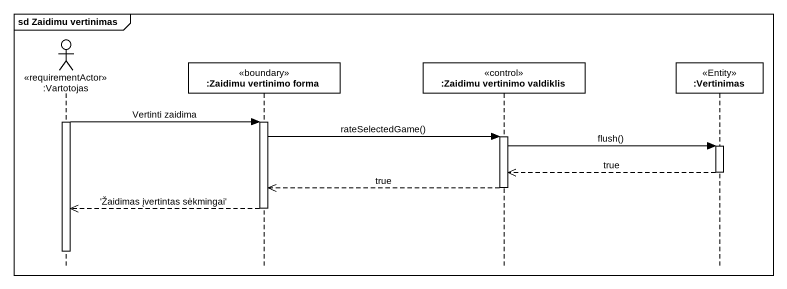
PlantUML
@startuml
mainframe sd Zaidimu vertinimas
hide footbox
actor ":Vartotojas" as Vartotojas <<requirementActor>>
participant ":Zaidimu vertinimo forma" as Zaidimu_vertinimo_forma <<boundary>>
participant ":Zaidimu vertinimo valdiklis" as Zaidimu_vertinimo_valdiklis <<control>>
participant ":Vertinimas" as Vertinimas <<Entity>>

activate Vartotojas
Vartotojas -> Zaidimu_vertinimo_forma : Vertinti zaidima
activate Zaidimu_vertinimo_forma
Zaidimu_vertinimo_forma -> Zaidimu_vertinimo_valdiklis : rateSelectedGame()
activate Zaidimu_vertinimo_valdiklis
Zaidimu_vertinimo_valdiklis -> Vertinimas : flush()
activate Vertinimas
Vertinimas -->> Zaidimu_vertinimo_valdiklis : true
deactivate Vertinimas
Zaidimu_vertinimo_valdiklis -->> Zaidimu_vertinimo_forma : true
deactivate Zaidimu_vertinimo_valdiklis
Zaidimu_vertinimo_forma -->> Vartotojas : 'Žaidimas įvertintas sėkmingai'
deactivate Zaidimu_vertinimo_forma
deactivate Vartotojas
@enduml
